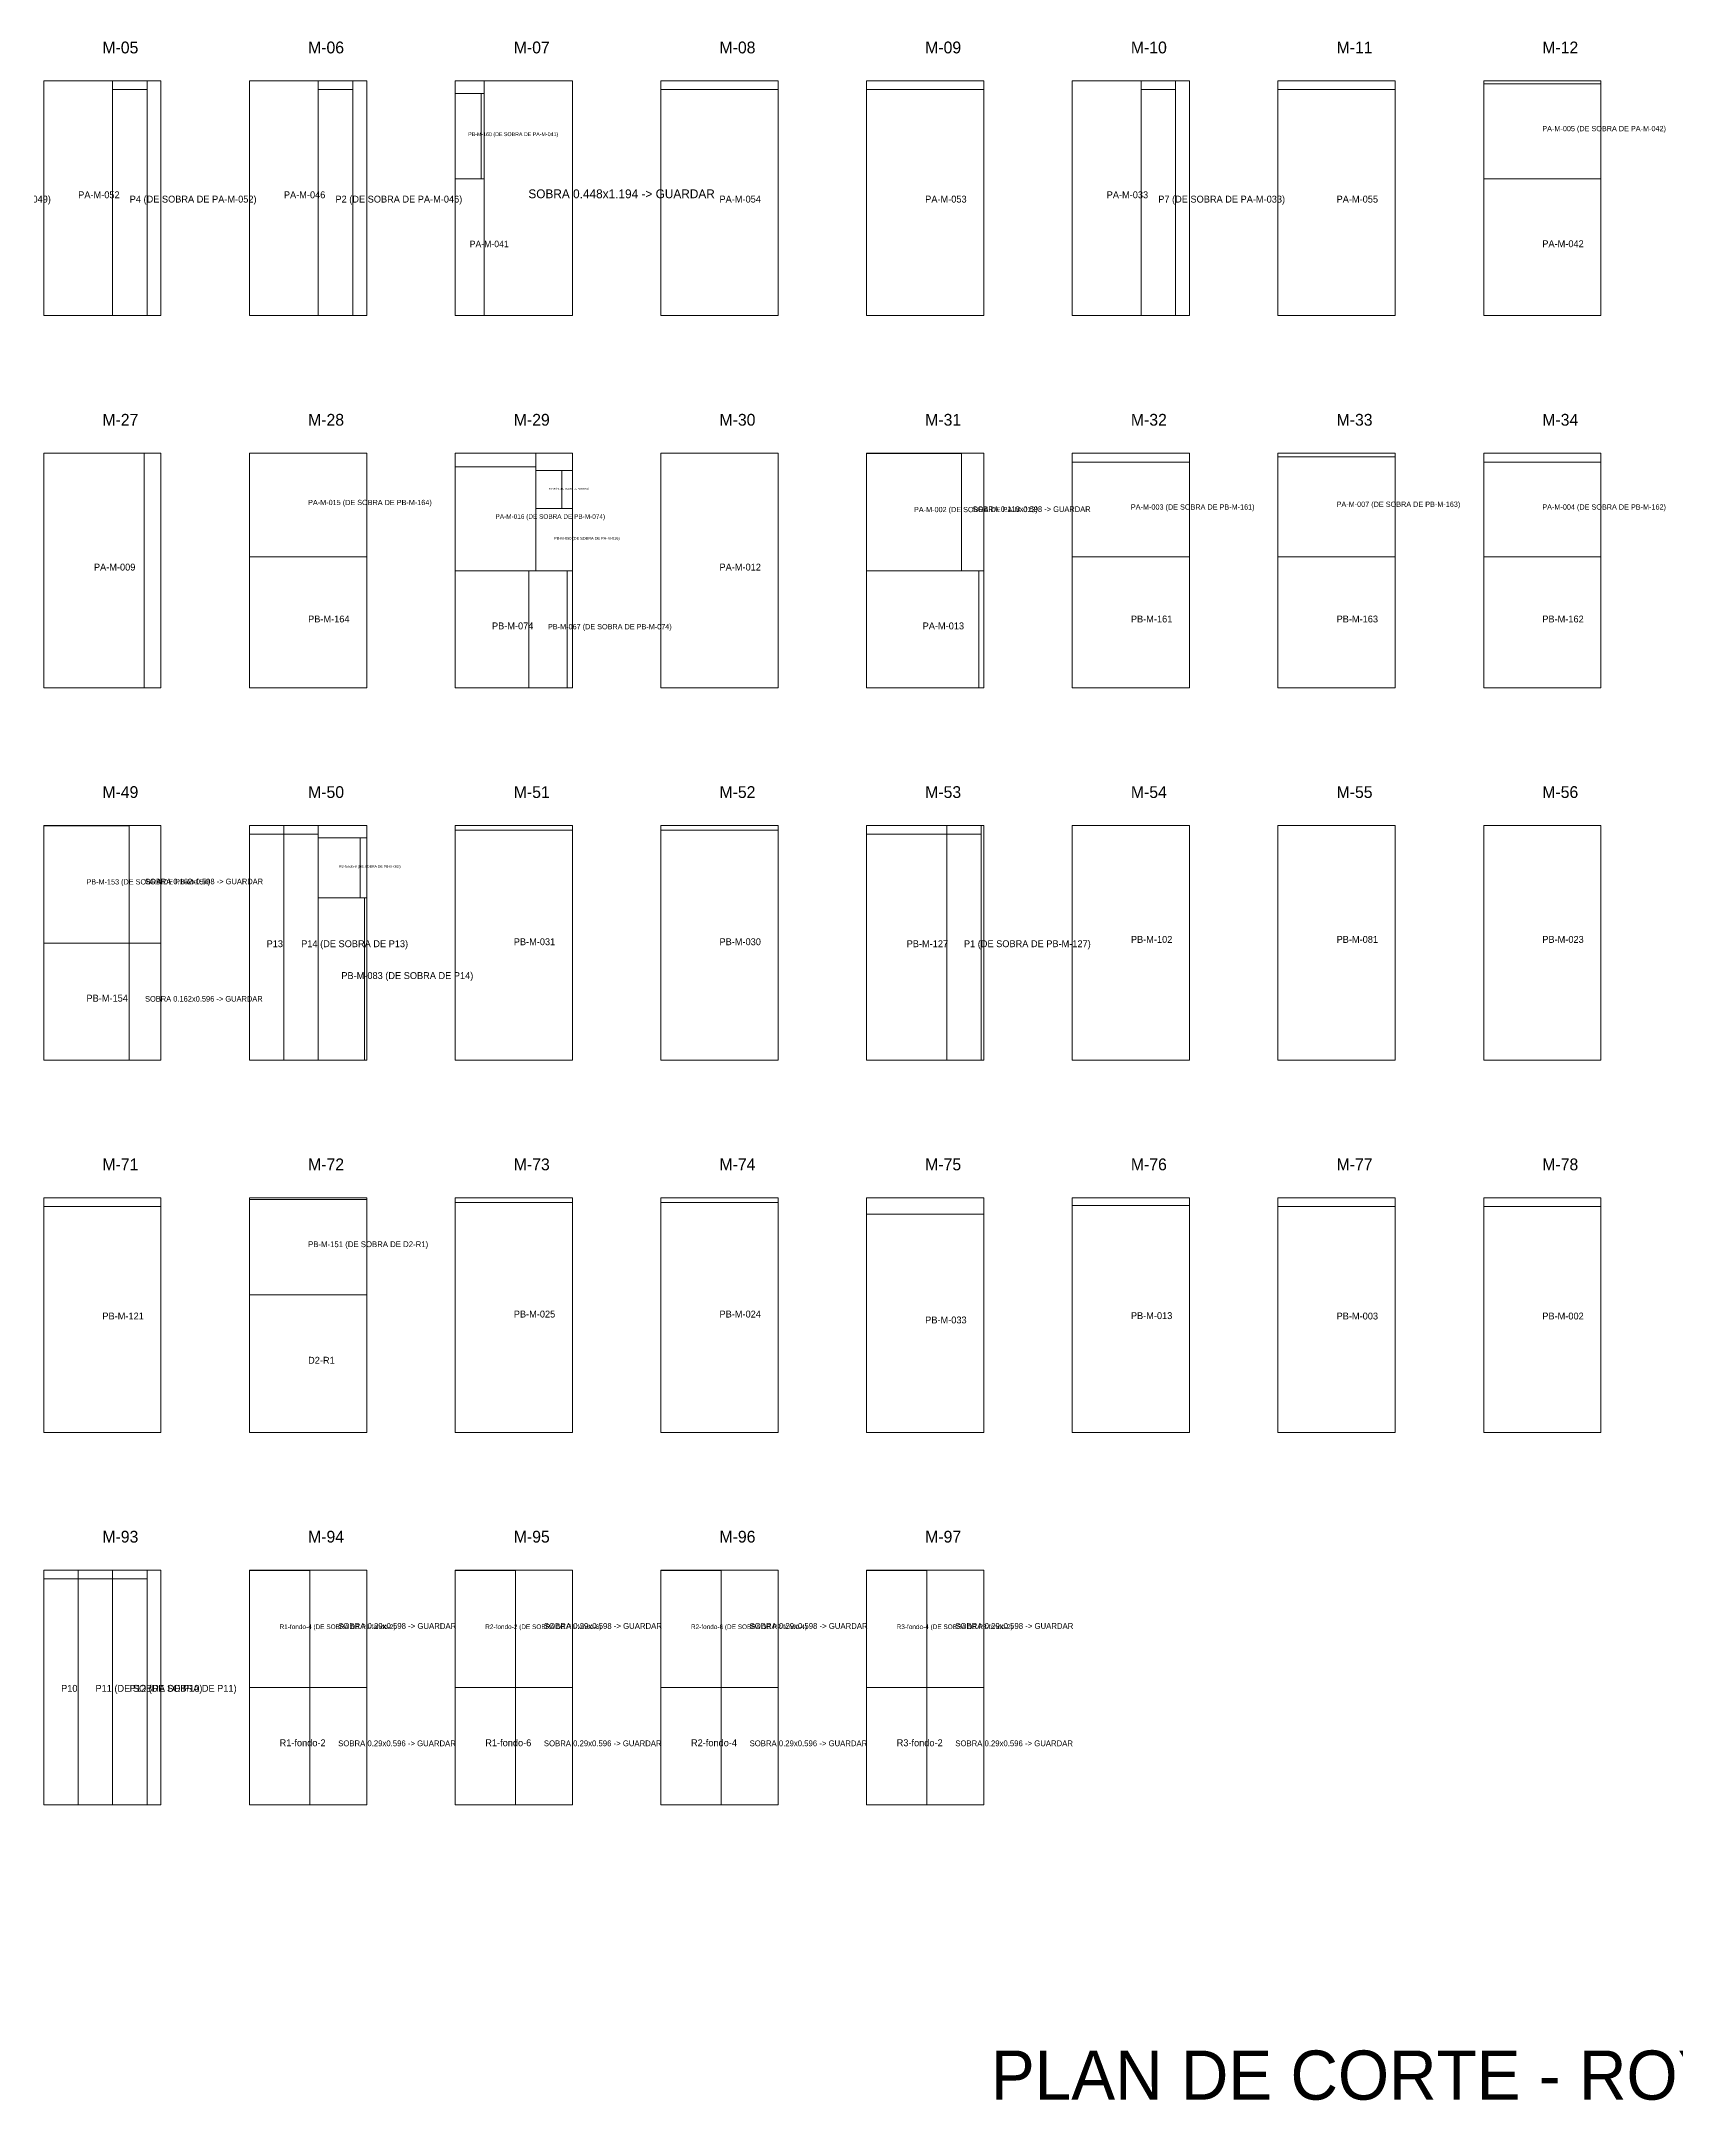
# Model space of a CAD drawing. Header units: metres. Extents: x 272.3 to 354.7, y -132.1 to -56.9.
# Drawn here: x 276.64 to 284.95, y -85.12 to -74.57 of the extents above; entities that cross this region are included whole.
import ezdxf

# ---------------------------------------------------------------- set-up
doc = ezdxf.new("R2010")
doc.units = ezdxf.units.M
for name, color, linetype, lineweight, plot in [('PLAN-CORTE-DESPERDICIO', 1, 'Continuous', 0, False), ('PLAN-CORTE-PIEZAS-A-ABRIR', 7, 'Continuous', 0, False), ('PLAN-CORTE-RECORTES', 3, 'Continuous', 0, False), ('PLAN-CORTE-SOBRANTES', 2, 'Continuous', 0, False), ('PLAN-CORTE-TEXTOS', 5, 'Continuous', 0, False)]:
    doc.layers.add(name, color=color, linetype=linetype, lineweight=lineweight, plot=plot)

msp = doc.modelspace()

# ---------------------------------------------------------------- linework, layer by layer
at = {"layer": 'PLAN-CORTE-DESPERDICIO'}
for points in [[(277.005, -74.815), (277.18, -74.815), (277.18, -74.771), (277.005, -74.771)], [(277.18, -75.965), (277.251, -75.965), (277.251, -74.771), (277.18, -74.771)], [(278.051, -74.815), (278.226, -74.815), (278.226, -74.771), (278.051, -74.771)], [(278.226, -75.965), (278.297, -75.965), (278.297, -74.771), (278.226, -74.771)], [(278.747, -74.835), (278.895, -74.835), (278.895, -74.771), (278.747, -74.771)], [(279.793, -74.815), (280.389, -74.815), (280.389, -74.771), (279.793, -74.771)], [(280.839, -74.815), (281.435, -74.815), (281.435, -74.771), (280.839, -74.771)], [(282.235, -74.815), (282.41, -74.815), (282.41, -74.771), (282.235, -74.771)], [(282.41, -75.965), (282.481, -75.965), (282.481, -74.771), (282.41, -74.771)], [(282.931, -74.815), (283.527, -74.815), (283.527, -74.771), (282.931, -74.771)], [(283.977, -74.786), (284.573, -74.786), (284.573, -74.771), (283.977, -74.771)], [(278.879, -75.269), (278.895, -75.269), (278.895, -74.835), (278.879, -74.835)], [(277.165, -77.859), (277.251, -77.859), (277.251, -76.665), (277.165, -76.665)], [(278.747, -76.735), (279.157, -76.735), (279.157, -76.665), (278.747, -76.665)], [(279.157, -76.753), (279.343, -76.753), (279.343, -76.665), (279.157, -76.665)], [(281.885, -76.71), (282.481, -76.71), (282.481, -76.665), (281.885, -76.665)], [(282.931, -76.683), (283.527, -76.683), (283.527, -76.665), (282.931, -76.665)], [(283.977, -76.71), (284.573, -76.71), (284.573, -76.665), (283.977, -76.665)], [(279.289, -76.947), (279.343, -76.947), (279.343, -76.753), (279.289, -76.753)], [(279.317, -77.859), (279.343, -77.859), (279.343, -77.263), (279.317, -77.263)], [(281.409, -77.859), (281.435, -77.859), (281.435, -77.263), (281.409, -77.263)], [(277.701, -78.603), (277.876, -78.603), (277.876, -78.559), (277.701, -78.559)], [(277.876, -78.603), (278.051, -78.603), (278.051, -78.559), (277.876, -78.559)], [(278.051, -78.621), (278.297, -78.621), (278.297, -78.559), (278.051, -78.559)], [(278.747, -78.583), (279.343, -78.583), (279.343, -78.559), (278.747, -78.559)], [(279.793, -78.583), (280.389, -78.583), (280.389, -78.559), (279.793, -78.559)], [(280.839, -78.603), (281.247, -78.603), (281.247, -78.559), (280.839, -78.559)], [(281.247, -78.603), (281.422, -78.603), (281.422, -78.559), (281.247, -78.559)], [(281.422, -79.753), (281.435, -79.753), (281.435, -78.559), (281.422, -78.559)], [(278.263, -78.927), (278.297, -78.927), (278.297, -78.621), (278.263, -78.621)], [(278.285, -79.753), (278.297, -79.753), (278.297, -78.927), (278.285, -78.927)], [(276.655, -80.497), (277.251, -80.497), (277.251, -80.453), (276.655, -80.453)], [(278.747, -80.477), (279.343, -80.477), (279.343, -80.453), (278.747, -80.453)], [(279.793, -80.477), (280.389, -80.477), (280.389, -80.453), (279.793, -80.453)], [(280.839, -80.537), (281.435, -80.537), (281.435, -80.453), (280.839, -80.453)], [(281.885, -80.493), (282.481, -80.493), (282.481, -80.453), (281.885, -80.453)], [(282.931, -80.497), (283.527, -80.497), (283.527, -80.453), (282.931, -80.453)], [(283.977, -80.497), (284.573, -80.497), (284.573, -80.453), (283.977, -80.453)], [(276.655, -82.391), (276.83, -82.391), (276.83, -82.347), (276.655, -82.347)], [(276.83, -82.391), (277.005, -82.391), (277.005, -82.347), (276.83, -82.347)], [(277.005, -82.391), (277.18, -82.391), (277.18, -82.347), (277.005, -82.347)], [(277.18, -83.541), (277.251, -83.541), (277.251, -82.347), (277.18, -82.347)]]:
    msp.add_lwpolyline(points, close=True, dxfattribs=at)
at = {"layer": 'PLAN-CORTE-PIEZAS-A-ABRIR'}
for points in [[(276.655, -75.965), (277.251, -75.965), (277.251, -74.771), (276.655, -74.771)], [(277.701, -75.965), (278.297, -75.965), (278.297, -74.771), (277.701, -74.771)], [(278.747, -75.965), (279.343, -75.965), (279.343, -74.771), (278.747, -74.771)], [(279.793, -75.965), (280.389, -75.965), (280.389, -74.771), (279.793, -74.771)], [(280.839, -75.965), (281.435, -75.965), (281.435, -74.771), (280.839, -74.771)], [(281.885, -75.965), (282.481, -75.965), (282.481, -74.771), (281.885, -74.771)], [(282.931, -75.965), (283.527, -75.965), (283.527, -74.771), (282.931, -74.771)], [(283.977, -75.965), (284.573, -75.965), (284.573, -74.771), (283.977, -74.771)], [(276.655, -77.859), (277.251, -77.859), (277.251, -76.665), (276.655, -76.665)], [(277.701, -77.859), (278.297, -77.859), (278.297, -76.665), (277.701, -76.665)], [(278.747, -77.859), (279.343, -77.859), (279.343, -76.665), (278.747, -76.665)], [(279.793, -77.859), (280.389, -77.859), (280.389, -76.665), (279.793, -76.665)], [(280.839, -77.859), (281.435, -77.859), (281.435, -76.665), (280.839, -76.665)], [(281.885, -77.859), (282.481, -77.859), (282.481, -76.665), (281.885, -76.665)], [(282.931, -77.859), (283.527, -77.859), (283.527, -76.665), (282.931, -76.665)], [(283.977, -77.859), (284.573, -77.859), (284.573, -76.665), (283.977, -76.665)], [(276.655, -79.753), (277.251, -79.753), (277.251, -78.559), (276.655, -78.559)], [(277.701, -79.753), (278.297, -79.753), (278.297, -78.559), (277.701, -78.559)], [(278.747, -79.753), (279.343, -79.753), (279.343, -78.559), (278.747, -78.559)], [(279.793, -79.753), (280.389, -79.753), (280.389, -78.559), (279.793, -78.559)], [(280.839, -79.753), (281.435, -79.753), (281.435, -78.559), (280.839, -78.559)], [(281.885, -79.753), (282.481, -79.753), (282.481, -78.559), (281.885, -78.559)], [(282.931, -79.753), (283.527, -79.753), (283.527, -78.559), (282.931, -78.559)], [(283.977, -79.753), (284.573, -79.753), (284.573, -78.559), (283.977, -78.559)], [(276.655, -81.647), (277.251, -81.647), (277.251, -80.453), (276.655, -80.453)], [(277.701, -81.647), (278.297, -81.647), (278.297, -80.453), (277.701, -80.453)], [(278.747, -81.647), (279.343, -81.647), (279.343, -80.453), (278.747, -80.453)], [(279.793, -81.647), (280.389, -81.647), (280.389, -80.453), (279.793, -80.453)], [(280.839, -81.647), (281.435, -81.647), (281.435, -80.453), (280.839, -80.453)], [(281.885, -81.647), (282.481, -81.647), (282.481, -80.453), (281.885, -80.453)], [(282.931, -81.647), (283.527, -81.647), (283.527, -80.453), (282.931, -80.453)], [(283.977, -81.647), (284.573, -81.647), (284.573, -80.453), (283.977, -80.453)], [(276.655, -83.541), (277.251, -83.541), (277.251, -82.347), (276.655, -82.347)], [(277.701, -83.541), (278.297, -83.541), (278.297, -82.347), (277.701, -82.347)], [(278.747, -83.541), (279.343, -83.541), (279.343, -82.347), (278.747, -82.347)], [(279.793, -83.541), (280.389, -83.541), (280.389, -82.347), (279.793, -82.347)], [(280.839, -83.541), (281.435, -83.541), (281.435, -82.347), (280.839, -82.347)]]:
    msp.add_lwpolyline(points, close=True, dxfattribs=at)
at = {"layer": 'PLAN-CORTE-RECORTES'}
for points in [[(276.655, -75.965), (277.005, -75.965), (277.005, -74.771), (276.655, -74.771)], [(277.701, -75.965), (278.051, -75.965), (278.051, -74.771), (277.701, -74.771)], [(281.885, -75.965), (282.235, -75.965), (282.235, -74.771), (281.885, -74.771)], [(277.005, -75.965), (277.18, -75.965), (277.18, -74.815), (277.005, -74.815)], [(278.051, -75.965), (278.226, -75.965), (278.226, -74.815), (278.051, -74.815)], [(278.747, -75.269), (278.879, -75.269), (278.879, -74.835), (278.747, -74.835)], [(279.793, -75.965), (280.389, -75.965), (280.389, -74.815), (279.793, -74.815)], [(280.839, -75.965), (281.435, -75.965), (281.435, -74.815), (280.839, -74.815)], [(282.235, -75.965), (282.41, -75.965), (282.41, -74.815), (282.235, -74.815)], [(282.931, -75.965), (283.527, -75.965), (283.527, -74.815), (282.931, -74.815)], [(283.977, -75.269), (284.573, -75.269), (284.573, -74.786), (283.977, -74.786)], [(278.747, -75.965), (278.895, -75.965), (278.895, -75.269), (278.747, -75.269)], [(283.977, -75.965), (284.573, -75.965), (284.573, -75.269), (283.977, -75.269)], [(276.655, -77.859), (277.165, -77.859), (277.165, -76.665), (276.655, -76.665)], [(277.701, -77.193), (278.297, -77.193), (278.297, -76.665), (277.701, -76.665)], [(279.793, -77.859), (280.389, -77.859), (280.389, -76.665), (279.793, -76.665)], [(280.839, -77.263), (281.322, -77.263), (281.322, -76.667), (280.839, -76.667)], [(278.747, -77.263), (279.157, -77.263), (279.157, -76.735), (278.747, -76.735)], [(279.157, -76.947), (279.289, -76.947), (279.289, -76.753), (279.157, -76.753)], [(281.885, -77.193), (282.481, -77.193), (282.481, -76.71), (281.885, -76.71)], [(282.931, -77.193), (283.527, -77.193), (283.527, -76.683), (282.931, -76.683)], [(283.977, -77.193), (284.573, -77.193), (284.573, -76.71), (283.977, -76.71)], [(279.157, -77.263), (279.343, -77.263), (279.343, -76.947), (279.157, -76.947)], [(277.701, -77.859), (278.297, -77.859), (278.297, -77.193), (277.701, -77.193)], [(281.885, -77.859), (282.481, -77.859), (282.481, -77.193), (281.885, -77.193)], [(282.931, -77.859), (283.527, -77.859), (283.527, -77.193), (282.931, -77.193)], [(283.977, -77.859), (284.573, -77.859), (284.573, -77.193), (283.977, -77.193)], [(278.747, -77.859), (279.121, -77.859), (279.121, -77.263), (278.747, -77.263)], [(279.121, -77.859), (279.317, -77.859), (279.317, -77.263), (279.121, -77.263)], [(280.839, -77.859), (281.409, -77.859), (281.409, -77.263), (280.839, -77.263)], [(276.655, -79.157), (277.089, -79.157), (277.089, -78.561), (276.655, -78.561)], [(281.885, -79.753), (282.481, -79.753), (282.481, -78.559), (281.885, -78.559)], [(282.931, -79.753), (283.527, -79.753), (283.527, -78.559), (282.931, -78.559)], [(283.977, -79.753), (284.573, -79.753), (284.573, -78.559), (283.977, -78.559)], [(277.701, -79.753), (277.876, -79.753), (277.876, -78.603), (277.701, -78.603)], [(277.876, -79.753), (278.051, -79.753), (278.051, -78.603), (277.876, -78.603)], [(278.051, -78.927), (278.263, -78.927), (278.263, -78.621), (278.051, -78.621)], [(278.747, -79.753), (279.343, -79.753), (279.343, -78.583), (278.747, -78.583)], [(279.793, -79.753), (280.389, -79.753), (280.389, -78.583), (279.793, -78.583)], [(280.839, -79.753), (281.247, -79.753), (281.247, -78.603), (280.839, -78.603)], [(281.247, -79.753), (281.422, -79.753), (281.422, -78.603), (281.247, -78.603)], [(278.051, -79.753), (278.285, -79.753), (278.285, -78.927), (278.051, -78.927)], [(276.655, -79.753), (277.089, -79.753), (277.089, -79.157), (276.655, -79.157)], [(277.701, -80.947), (278.297, -80.947), (278.297, -80.461), (277.701, -80.461)], [(276.655, -81.647), (277.251, -81.647), (277.251, -80.497), (276.655, -80.497)], [(278.747, -81.647), (279.343, -81.647), (279.343, -80.477), (278.747, -80.477)], [(279.793, -81.647), (280.389, -81.647), (280.389, -80.477), (279.793, -80.477)], [(280.839, -81.647), (281.435, -81.647), (281.435, -80.537), (280.839, -80.537)], [(281.885, -81.647), (282.481, -81.647), (282.481, -80.493), (281.885, -80.493)], [(282.931, -81.647), (283.527, -81.647), (283.527, -80.497), (282.931, -80.497)], [(283.977, -81.647), (284.573, -81.647), (284.573, -80.497), (283.977, -80.497)], [(277.701, -81.647), (278.297, -81.647), (278.297, -80.947), (277.701, -80.947)], [(277.701, -82.945), (278.007, -82.945), (278.007, -82.349), (277.701, -82.349)], [(278.747, -82.945), (279.053, -82.945), (279.053, -82.349), (278.747, -82.349)], [(279.793, -82.945), (280.099, -82.945), (280.099, -82.349), (279.793, -82.349)], [(280.839, -82.945), (281.145, -82.945), (281.145, -82.349), (280.839, -82.349)], [(276.655, -83.541), (276.83, -83.541), (276.83, -82.391), (276.655, -82.391)], [(276.83, -83.541), (277.005, -83.541), (277.005, -82.391), (276.83, -82.391)], [(277.005, -83.541), (277.18, -83.541), (277.18, -82.391), (277.005, -82.391)], [(277.701, -83.541), (278.007, -83.541), (278.007, -82.945), (277.701, -82.945)], [(278.747, -83.541), (279.053, -83.541), (279.053, -82.945), (278.747, -82.945)], [(279.793, -83.541), (280.099, -83.541), (280.099, -82.945), (279.793, -82.945)], [(280.839, -83.541), (281.145, -83.541), (281.145, -82.945), (280.839, -82.945)]]:
    msp.add_lwpolyline(points, close=True, dxfattribs=at)
at = {"layer": 'PLAN-CORTE-SOBRANTES'}
for points in [[(278.895, -75.965), (279.343, -75.965), (279.343, -74.771), (278.895, -74.771)], [(281.322, -77.263), (281.435, -77.263), (281.435, -76.665), (281.322, -76.665)], [(277.089, -79.157), (277.251, -79.157), (277.251, -78.559), (277.089, -78.559)], [(277.089, -79.753), (277.251, -79.753), (277.251, -79.157), (277.089, -79.157)], [(278.007, -82.945), (278.297, -82.945), (278.297, -82.347), (278.007, -82.347)], [(279.053, -82.945), (279.343, -82.945), (279.343, -82.347), (279.053, -82.347)], [(280.099, -82.945), (280.389, -82.945), (280.389, -82.347), (280.099, -82.347)], [(281.145, -82.945), (281.435, -82.945), (281.435, -82.347), (281.145, -82.347)], [(278.007, -83.541), (278.297, -83.541), (278.297, -82.945), (278.007, -82.945)], [(279.053, -83.541), (279.343, -83.541), (279.343, -82.945), (279.053, -82.945)], [(280.099, -83.541), (280.389, -83.541), (280.389, -82.945), (280.099, -82.945)], [(281.145, -83.541), (281.435, -83.541), (281.435, -82.945), (281.145, -82.945)]]:
    msp.add_lwpolyline(points, close=True, dxfattribs=at)

# ---------------------------------------------------------------- texts
at = {"layer": 'PLAN-CORTE-TEXTOS'}
for s, height, p in [('M-05', 0.06, (276.953, -74.631)), ('M-06', 0.06, (277.999, -74.631)), ('M-07', 0.06, (279.045, -74.631)), ('M-08', 0.06, (280.091, -74.631)), ('M-09', 0.06, (281.137, -74.631)), ('M-10', 0.06, (282.183, -74.631)), ('M-11', 0.06, (283.229, -74.631)), ('M-12', 0.06, (284.275, -74.631)), ('PB-M-160 (DE SOBRA DE PA-M-041)', 0.01944, (278.813, -75.052)), ('PA-M-005 (DE SOBRA DE PA-M-042)', 0.0267, (284.275, -75.027)), ('P8 (DE SOBRA DE PA-M-049)', 0.035, (276.046, -75.39)), ('PA-M-052', 0.035, (276.83, -75.368)), ('P4 (DE SOBRA DE PA-M-052)', 0.035, (277.092, -75.39)), ('PA-M-046', 0.035, (277.876, -75.368)), ('P2 (DE SOBRA DE PA-M-046)', 0.035, (278.138, -75.39)), ('SOBRA 0.448x1.194 -> GUARDAR', 0.045, (279.119, -75.368)), ('PA-M-054', 0.035, (280.091, -75.39)), ('PA-M-053', 0.035, (281.137, -75.39)), ('PA-M-033', 0.035, (282.06, -75.368)), ('P7 (DE SOBRA DE PA-M-033)', 0.035, (282.322, -75.39)), ('PA-M-055', 0.035, (283.229, -75.39)), ('PA-M-041', 0.0329, (278.821, -75.617)), ('PA-M-042', 0.035, (284.275, -75.617)), ('M-27', 0.06, (276.953, -76.525)), ('M-28', 0.06, (277.999, -76.525)), ('M-29', 0.06, (279.045, -76.525)), ('M-30', 0.06, (280.091, -76.525)), ('M-31', 0.06, (281.137, -76.525)), ('M-32', 0.06, (282.183, -76.525)), ('M-33', 0.06, (283.229, -76.525)), ('M-34', 0.06, (284.275, -76.525)), ('PB-M-071 (DE SOBRA DE PB-M-090)', 0.00869, (279.223, -76.85)), ('PA-M-015 (DE SOBRA DE PB-M-164)', 0.0267, (277.999, -76.929)), ('PA-M-016 (DE SOBRA DE PB-M-074)', 0.02366, (278.952, -76.999)), ('PA-M-002 (DE SOBRA DE PA-M-013)', 0.0267, (281.08, -76.965)), ('SOBRA 0.113x0.598 -> GUARDAR', 0.02848, (281.378, -76.964)), ('PA-M-003 (DE SOBRA DE PB-M-161)', 0.0267, (282.183, -76.952)), ('PA-M-007 (DE SOBRA DE PB-M-163)', 0.0267, (283.229, -76.938)), ('PA-M-004 (DE SOBRA DE PB-M-162)', 0.0267, (284.275, -76.952)), ('PB-M-090 (DE SOBRA DE PA-M-016)', 0.01416, (279.25, -77.105)), ('PA-M-009', 0.035, (276.91, -77.262)), ('PA-M-012', 0.035, (280.091, -77.262)), ('PB-M-164', 0.035, (277.999, -77.526)), ('PB-M-161', 0.035, (282.183, -77.526)), ('PB-M-163', 0.035, (283.229, -77.526)), ('PB-M-162', 0.035, (284.275, -77.526)), ('PB-M-074', 0.035, (278.934, -77.561)), ('PB-M-067 (DE SOBRA DE PB-M-074)', 0.0267, (279.219, -77.561)), ('PA-M-013', 0.035, (281.124, -77.561)), ('M-49', 0.06, (276.953, -78.419)), ('M-50', 0.06, (277.999, -78.419)), ('M-52', 0.06, (280.091, -78.419)), ('M-53', 0.06, (281.137, -78.419)), ('M-56', 0.06, (284.275, -78.419)), ('M-51', 0.06, (279.045, -78.419)), ('M-54', 0.06, (282.183, -78.419)), ('M-55', 0.06, (283.229, -78.419)), ('R2-fondo-8 (DE SOBRA DE PB-M-083)', 0.01288, (278.157, -78.774)), ('PB-M-153 (DE SOBRA DE PB-M-154)', 0.0267, (276.872, -78.859)), ('SOBRA 0.162x0.598 -> GUARDAR', 0.02848, (277.17, -78.858)), ('P13', 0.035, (277.788, -79.178)), ('P14 (DE SOBRA DE P13)', 0.035, (277.964, -79.178)), ('PB-M-031', 0.035, (279.045, -79.168)), ('PB-M-030', 0.035, (280.091, -79.168)), ('PB-M-127', 0.035, (281.043, -79.178)), ('P1 (DE SOBRA DE PB-M-127)', 0.035, (281.334, -79.178)), ('PB-M-102', 0.035, (282.183, -79.156)), ('PB-M-081', 0.035, (283.229, -79.156)), ('PB-M-023', 0.035, (284.275, -79.156)), ('PB-M-083 (DE SOBRA DE P14)', 0.035, (278.168, -79.34)), ('PB-M-154', 0.035, (276.872, -79.455)), ('SOBRA 0.162x0.596 -> GUARDAR', 0.02838, (277.17, -79.455)), ('M-71', 0.06, (276.953, -80.313)), ('M-72', 0.06, (277.999, -80.313)), ('M-73', 0.06, (279.045, -80.313)), ('M-74', 0.06, (280.091, -80.313)), ('M-75', 0.06, (281.137, -80.313)), ('M-76', 0.06, (282.183, -80.313)), ('M-77', 0.06, (283.229, -80.313)), ('M-78', 0.06, (284.275, -80.313)), ('PB-M-151 (DE SOBRA DE D2-R1)', 0.02956, (277.999, -80.704)), ('PB-M-121', 0.035, (276.953, -81.072)), ('PB-M-025', 0.035, (279.045, -81.062)), ('PB-M-024', 0.035, (280.091, -81.062)), ('PB-M-033', 0.035, (281.137, -81.092)), ('PB-M-013', 0.035, (282.183, -81.07)), ('PB-M-003', 0.035, (283.229, -81.072)), ('PB-M-002', 0.035, (284.275, -81.072)), ('D2-R1', 0.035, (277.999, -81.297)), ('M-93', 0.06, (276.953, -82.207)), ('M-94', 0.06, (277.999, -82.207)), ('M-95', 0.06, (279.045, -82.207)), ('M-96', 0.06, (280.091, -82.207)), ('M-97', 0.06, (281.137, -82.207)), ('R1-fondo-4 (DE SOBRA DE R1-fondo-2)', 0.02365, (277.854, -82.647)), ('SOBRA 0.29x0.598 -> GUARDAR', 0.02953, (278.152, -82.646)), ('R2-fondo-2 (DE SOBRA DE R1-fondo-6)', 0.02365, (278.9, -82.647)), ('SOBRA 0.29x0.598 -> GUARDAR', 0.02953, (279.198, -82.646)), ('R2-fondo-6 (DE SOBRA DE R2-fondo-4)', 0.02365, (279.946, -82.647)), ('SOBRA 0.29x0.598 -> GUARDAR', 0.02953, (280.244, -82.646)), ('R3-fondo-4 (DE SOBRA DE R3-fondo-2)', 0.02365, (280.992, -82.647)), ('SOBRA 0.29x0.598 -> GUARDAR', 0.02953, (281.29, -82.646)), ('P10', 0.035, (276.743, -82.966)), ('P11 (DE SOBRA DE P10)', 0.035, (276.918, -82.966)), ('P12 (DE SOBRA DE P11)', 0.035, (277.092, -82.966)), ('R1-fondo-2', 0.035, (277.854, -83.243)), ('R1-fondo-6', 0.035, (278.9, -83.243)), ('R2-fondo-4', 0.035, (279.946, -83.243)), ('R3-fondo-2', 0.035, (280.992, -83.243)), ('SOBRA 0.29x0.596 -> GUARDAR', 0.02943, (278.152, -83.243)), ('SOBRA 0.29x0.596 -> GUARDAR', 0.02943, (279.198, -83.243)), ('SOBRA 0.29x0.596 -> GUARDAR', 0.02943, (280.244, -83.243)), ('SOBRA 0.29x0.596 -> GUARDAR', 0.02943, (281.29, -83.243)), ('PLAN DE CORTE - ROYAL WALNUT  (48 piezas a abrir EN ORDEN: RW-01 = primer corte, PLANTA ALTA junto a la ESCALERA, y se avanza alejandose; al terminar P.A. sigue P.B.; amarillo = SOBRANTE con su medida -> GUARDAR EN RESERVA; rojo = desperdicio)', 0.25, (281.471, -85.041))]:
    msp.add_text(s, height=height, dxfattribs=at).set_placement(p)

doc.saveas('drawing.dxf')
